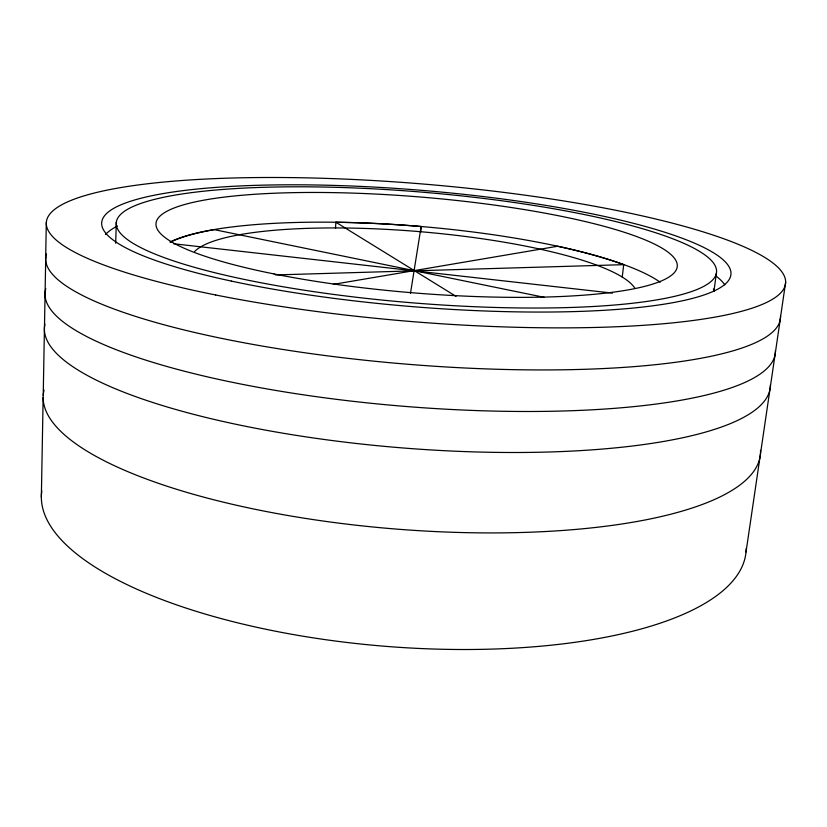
<?xml version="1.0" encoding="UTF-8"?>
<svg xmlns="http://www.w3.org/2000/svg" width="827" height="827" viewBox="0 0 827 827"><rect width="100%" height="100%" fill="white"/><g stroke="black" fill="none" stroke-linecap="round" stroke-linejoin="round"><path stroke-width="1.24" d="M41.35 497.048L43.149 397.549M43.221 395.389L44.451 327.327M45.671 258.076L46.312 222.515M44.472 327.078L45.733 257.383M115.687 243.221L116.318 222.246M335.493 228.118L335.886 222.246A259.016 53.052 4.7 0 1 421.129 226.505L420.643 232.315M622.235 277.086L623.703 264.661A259.016 53.052 4.7 0 0 557.625 246.25L333.291 284.374M713.928 291.259L716.43 272.972A301.152 55.554 4.7 0 0 274.461 187.036A301.152 55.554 4.7 0 0 258.313 282.245A301.152 55.554 4.7 0 0 716.43 272.972M779.995 320.783L785.65 282.121M746.026 551.991L780.161 320.111M421.129 226.505L410.502 293.265M275.453 274.936L623.703 264.661M173.494 243.748L612.507 293.109M544.424 297.379L214.255 229.637A259.016 53.052 4.7 0 0 170.445 242.187M335.886 222.246L456.008 296.324M760.52 450.301A359.807 104.678 4.7 0 1 391.047 528.649A359.807 104.678 4.7 0 1 44.058 390.096M746.212 548.508A353.47 124.04 4.7 0 1 383.997 646.197A353.47 124.04 4.7 0 1 41.805 490.866M775.406 350.751A366.371 83.816 4.7 0 1 398.81 405.881A366.371 83.816 4.7 0 1 45.836 288.675M770.392 384.875A364.159 90.949 4.7 0 1 397.797 447.541A364.159 90.949 4.7 0 1 44.927 324.153M780.492 316.203A368.615 76.508 4.7 0 1 402.242 363.797A368.615 76.508 4.7 0 1 46.467 253.951M169.928 242.084A259.978 53.279 4.7 0 1 417.687 226.226A259.978 53.279 4.7 0 1 660.163 282.203M713.412 288.964A300.056 59.203 4.7 0 1 713.763 291.311M105.463 234.548A314.539 62.159 4.7 0 1 117.527 225.967M716.027 276.022A314.539 62.159 4.7 0 1 724.793 284.808M194.572 251.604A223.631 45.65 4.7 0 1 418.907 231.581A223.631 45.65 4.7 0 1 634.898 288.282M215.682 294.981A370.889 69.013 4.7 0 0 785.205 285.367A370.889 69.013 4.7 0 0 247.015 177.691A370.889 69.013 4.7 0 0 215.682 294.981M231.302 281.077A315.687 58.335 4.7 0 0 729.249 279.402A315.687 58.335 4.7 0 0 288.406 184.803A315.687 58.335 4.7 0 0 231.302 281.077M273.995 273.933A261.539 48.049 4.7 0 0 676.899 268.248A261.539 48.049 4.7 0 0 298.929 192.557A261.539 48.049 4.7 0 0 273.995 273.933"/></g></svg>
